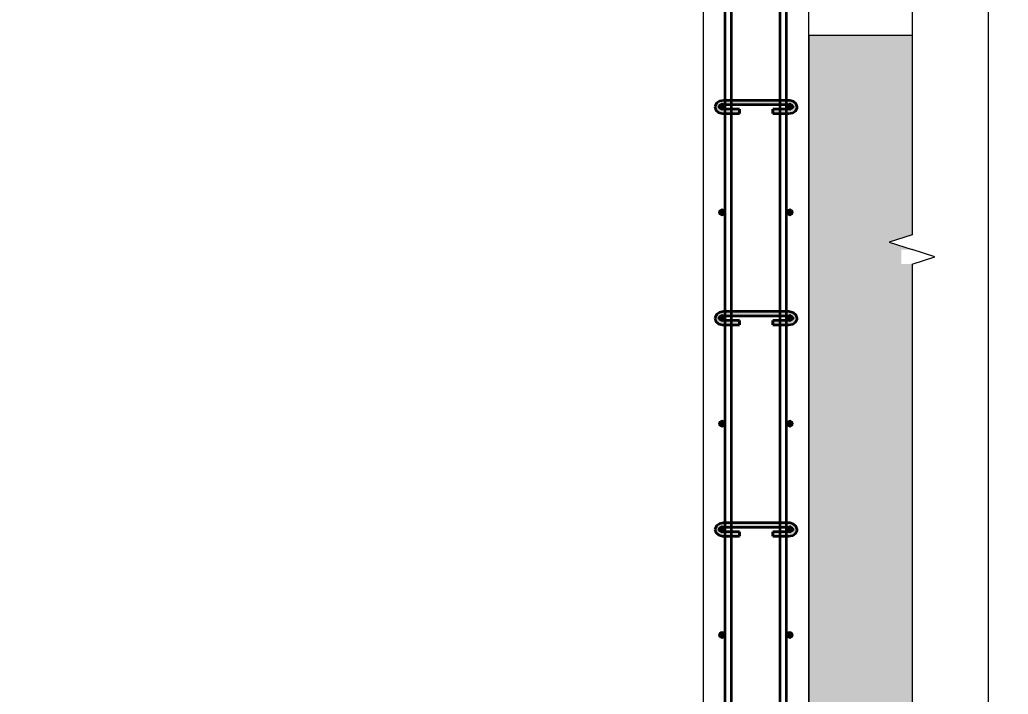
# Model space of a CAD drawing. Header units: millimetres. Extents: x 67134 to 118201, y -4983 to 13821.
# Drawn here: x 108390 to 110263, y -2412 to -1136 of the extents above; entities that cross this region are included whole.
import ezdxf

# ---------------------------------------------------------------- set-up
doc = ezdxf.new("R2010")
doc.units = ezdxf.units.MM
for name, color, linetype, lineweight in [('AA_Dim', 7, 'Continuous', 9), ('AA_Dim-25', 7, 'Continuous', 9), ('AA_Linii', 7, 'Continuous', 9), ('AA_Oformlenie', 7, 'Continuous', 9), ('AA_Vinoska', 7, 'Continuous', 9), ('AF_Stena_Гидроизоляция', 253, 'Continuous', 20), ('AF_Stena_Опалубка', 253, 'Continuous', 20), ('KR_Armatura', 7, 'Continuous', 20), ('KR_Armatura_Tonkie', 7, 'Continuous', 20)]:
    doc.layers.add(name, color=color, linetype=linetype, lineweight=lineweight)
doc.styles.add('ISOCPEUR_7', font='isocpeur.TTF', dxfattribs={"width": 0.9, "height": 62.5})
doc.dimstyles.new('00_Точн_3_знака__прозр__3', dxfattribs={"dimscale": 304.8, "dimtxt": 62.672186, "dimasz": 0.139436, "dimexe": 0.123031, "dimexo": 0.082021, "dimgap": 0.008202, "dimtad": 1, "dimdec": 3, "dimrnd": 0.001, "dimdsep": 46, "dimtxsty": 'ISOCPEUR_7', "dimblk1": 'OBLIQUE', "dimblk2": 'OBLIQUE', "dimsah": 1, "dimcen": 0.09, "dimdle": 0.123031, "dimazin": 0, "dimtfac": 1, "dimtdec": 4, "dimtix": 1, "dimtmove": 0, "dimatfit": 3, "dimfxl": 1, "dimtvp": 1, "dimtolj": 1, "dimtzin": 0, "dimlwd": 18, "dimlwe": 18, "dimarcsym": 2})

# ---------------------------------------------------------------- blocks, each defined once
blk = doc.blocks.new('261_Шпилька массив _НесАрм_РабПлоск_ - 8 А240-4096969-1-1 Армирование')
at = {"layer": 'KR_Armatura_Tonkie', "lineweight": 35}
for points in [[(-70926.7, -1311.8), (-70926.7, -1305), (-70932.9, -1303.5), (-70934.2, -1302), (-70934.7, -1300.5), (-70933.7, -1297.7), (-70930.7, -1295.6), (-70926.7, -1294.8), (-70926.7, -1288), (-70932.8, -1289), (-70935.6, -1290.3), (-70939.2, -1293.4), (-70941.5, -1296.2), (-70942.7, -1300.5), (-70941.5, -1304.8), (-70938, -1308.5), (-70932.6, -1311), (-70930.6, -1311.3)], [(-70878, -1294.8), (-70802.9, -1294.8), (-70802.9, -1288), (-70926.7, -1288.1), (-70926.7, -1294.8), (-70906.5, -1294.8)], [(-70802.9, -1311.8), (-70796.8, -1310.9), (-70791.6, -1308.5), (-70788.1, -1304.8), (-70786.9, -1300.5), (-70788.1, -1296.2), (-70790.5, -1292.6), (-70795.4, -1289.5), (-70802.9, -1288.1), (-70802.9, -1294.8), (-70798.9, -1295.6), (-70796, -1297.7), (-70795, -1300.7), (-70795.6, -1302.2), (-70797.4, -1303.7), (-70802.9, -1305.1), (-70802.9, -1311)], [(-70807.1, -1296), (-70802.9, -1295.9), (-70802.9, -1294.8), (-70926.7, -1294.8), (-70926.7, -1296), (-70819.1, -1296)], [(-70926.7, -1311.8), (-70896.4, -1311.8), (-70896.4, -1305), (-70926.7, -1305.1), (-70926.7, -1311)], [(-70819.1, -1311.8), (-70802.9, -1311.8), (-70802.9, -1305), (-70833.2, -1305.1), (-70833.2, -1311.8), (-70821, -1311.8)], [(-70906.5, -1313), (-70896.4, -1312.8), (-70896.4, -1311.8), (-70926.7, -1311.8), (-70926.7, -1313), (-70911.1, -1313)], [(-70807.1, -1313), (-70802.9, -1312.8), (-70802.9, -1311.8), (-70833.2, -1311.8), (-70833.2, -1313), (-70819.1, -1313)], [(-70926.7, -1711.8), (-70926.7, -1705), (-70932.9, -1703.5), (-70934.5, -1701.2), (-70934.7, -1700.5), (-70933.7, -1697.7), (-70930.7, -1695.6), (-70926.7, -1694.8), (-70926.7, -1688), (-70932.8, -1689), (-70935.6, -1690.3), (-70939.2, -1693.4), (-70941.5, -1696.2), (-70942.7, -1700.5), (-70941.5, -1704.8), (-70938, -1708.5), (-70932.6, -1711), (-70930.6, -1711.3)], [(-70878, -1694.8), (-70802.9, -1694.8), (-70802.9, -1688), (-70926.7, -1688.1), (-70926.7, -1694.8), (-70906.5, -1694.8)], [(-70807.1, -1696), (-70802.9, -1695.9), (-70802.9, -1694.8), (-70926.7, -1694.8), (-70926.7, -1696), (-70819.1, -1696)], [(-70802.9, -1711.8), (-70796.8, -1710.9), (-70791.6, -1708.5), (-70788.1, -1704.8), (-70786.9, -1700.5), (-70788.1, -1696.2), (-70790.5, -1692.6), (-70795.4, -1689.5), (-70802.9, -1688.1), (-70802.9, -1694.8), (-70798.9, -1695.6), (-70796, -1697.7), (-70795, -1700.7), (-70795.5, -1702.1), (-70797.4, -1703.7), (-70802.9, -1705.1), (-70802.9, -1711)], [(-70923.1, -1711.8), (-70896.4, -1711.8), (-70896.4, -1705), (-70926.7, -1705.1), (-70926.7, -1711.8)], [(-70906.5, -1713), (-70896.4, -1712.8), (-70896.4, -1711.8), (-70926.7, -1711.8), (-70926.7, -1713), (-70911.1, -1713)], [(-70819.1, -1711.8), (-70802.9, -1711.8), (-70802.9, -1705), (-70833.2, -1705.1), (-70833.2, -1711.8), (-70821, -1711.8)], [(-70807.1, -1713), (-70802.9, -1712.8), (-70802.9, -1711.8), (-70833.2, -1711.8), (-70833.2, -1713), (-70819.1, -1713)], [(-70926.7, -2111.8), (-70926.7, -2105), (-70932.9, -2103.5), (-70934.2, -2101.8), (-70934.6, -2100.2), (-70933.7, -2097.7), (-70930.7, -2095.6), (-70926.7, -2094.8), (-70926.7, -2088), (-70932.8, -2089), (-70935.6, -2090.3), (-70939.2, -2093.4), (-70941.5, -2096.2), (-70942.7, -2100.5), (-70941.5, -2104.8), (-70938, -2108.5), (-70932.6, -2111), (-70930.6, -2111.3)], [(-70878, -2094.8), (-70802.9, -2094.8), (-70802.9, -2088), (-70926.7, -2088.1), (-70926.7, -2094.8), (-70906.5, -2094.8)], [(-70807.1, -2096), (-70802.9, -2095.9), (-70802.9, -2094.8), (-70926.7, -2094.8), (-70926.7, -2096), (-70819.1, -2096)], [(-70802.9, -2111.8), (-70796.8, -2110.9), (-70791.6, -2108.5), (-70788.1, -2104.8), (-70787, -2100.2), (-70788.1, -2096.2), (-70790.5, -2092.6), (-70795.4, -2089.5), (-70802.9, -2088.1), (-70802.9, -2094.8), (-70798.9, -2095.6), (-70796, -2097.7), (-70795, -2100.7), (-70795.5, -2102.1), (-70797.4, -2103.7), (-70802.9, -2105.1), (-70802.9, -2111)], [(-70926.7, -2111.8), (-70896.4, -2111.8), (-70896.4, -2105), (-70926.7, -2105.1), (-70926.7, -2111)], [(-70906.5, -2113), (-70896.4, -2112.8), (-70896.4, -2111.8), (-70926.7, -2111.8), (-70926.7, -2113), (-70911.1, -2113)], [(-70819.1, -2111.8), (-70802.9, -2111.8), (-70802.9, -2105), (-70833.2, -2105.1), (-70833.2, -2111.8), (-70821, -2111.8)], [(-70807.1, -2113), (-70802.9, -2112.8), (-70802.9, -2111.8), (-70833.2, -2111.8), (-70833.2, -2113), (-70819.1, -2113)]]:
    blk.add_hatch(color=256, dxfattribs=at).paths.add_polyline_path(points)
h = blk.add_hatch(color=256, dxfattribs=at)
h.paths.add_polyline_path([(-70926.7, -1313), (-70926.7, -1311.8), (-70932.9, -1310.9), (-70938, -1308.5), (-70938.7, -1308.1), (-70934.2, -1311.3), (-70932.8, -1312), (-70930.2, -1312.4)])
h.paths.add_polyline_path([(-70934.2, -1299), (-70932.9, -1297.4), (-70926.7, -1295.9), (-70926.7, -1294.8), (-70930.7, -1295.6), (-70933.7, -1297.7), (-70933.9, -1298.3)])
h = blk.add_hatch(color=256, dxfattribs=at)
h.paths.add_polyline_path([(-70802.9, -1313), (-70795.4, -1311.5), (-70790.5, -1308.4), (-70788.1, -1304.8), (-70791.6, -1308.5), (-70797, -1311), (-70802.9, -1311.8), (-70802.9, -1312.8)])
h.paths.add_polyline_path([(-70795.7, -1298.6), (-70796, -1297.7), (-70799.5, -1295.5), (-70802.9, -1294.8), (-70802.9, -1296), (-70802.3, -1296.1), (-70796, -1298.5)])
h = blk.add_hatch(color=256, dxfattribs=at)
h.paths.add_polyline_path([(-70926.7, -1713), (-70926.7, -1711.8), (-70932.9, -1710.9), (-70938, -1708.5), (-70938.7, -1708.1), (-70934.2, -1711.3), (-70932.8, -1712), (-70930.2, -1712.4)])
h.paths.add_polyline_path([(-70934.2, -1699), (-70932.9, -1697.4), (-70926.7, -1695.9), (-70926.7, -1694.8), (-70930.7, -1695.6), (-70933.7, -1697.7), (-70933.9, -1698.3)])
h = blk.add_hatch(color=256, dxfattribs=at)
h.paths.add_polyline_path([(-70802.9, -1713), (-70795.4, -1711.5), (-70790.5, -1708.4), (-70788.1, -1704.8), (-70791.6, -1708.5), (-70797, -1711), (-70802.9, -1711.8), (-70802.9, -1712.8)])
h.paths.add_polyline_path([(-70795.7, -1698.6), (-70796, -1697.7), (-70799.5, -1695.5), (-70802.9, -1694.8), (-70802.9, -1696), (-70802.3, -1696.1), (-70796, -1698.5)])
h = blk.add_hatch(color=256, dxfattribs=at)
h.paths.add_polyline_path([(-70926.7, -2113), (-70926.7, -2111.8), (-70932.9, -2110.9), (-70938, -2108.5), (-70938.7, -2108.1), (-70934.2, -2111.3), (-70932.8, -2112), (-70930.2, -2112.4)])
h.paths.add_polyline_path([(-70934.2, -2099), (-70932.9, -2097.4), (-70926.7, -2095.9), (-70926.7, -2094.8), (-70930.7, -2095.6), (-70933.7, -2097.7), (-70933.9, -2098.3)])
h = blk.add_hatch(color=256, dxfattribs=at)
h.paths.add_polyline_path([(-70802.9, -2113), (-70795.4, -2111.5), (-70790.5, -2108.4), (-70788.1, -2104.8), (-70791.6, -2108.5), (-70797, -2111), (-70802.9, -2111.8), (-70802.9, -2112.8)])
h.paths.add_polyline_path([(-70795.7, -2098.6), (-70796, -2097.7), (-70799.5, -2095.5), (-70802.9, -2094.8), (-70802.9, -2096), (-70802.3, -2096.1), (-70796, -2098.5)])
for p, q in [((-70923.1, -1288), (-70926.7, -1288)), ((-70911.1, -1288), (-70923.1, -1288)), ((-70819.1, -1288), (-70911.1, -1288)), ((-70807.1, -1288), (-70819.1, -1288)), ((-70802.9, -1288), (-70807.1, -1288)), ((-70926.7, -1296), (-70923.1, -1296)), ((-70923.1, -1305), (-70926.7, -1305)), ((-70923.1, -1296), (-70911.1, -1296)), ((-70911.1, -1305), (-70923.1, -1305)), ((-70911.1, -1296), (-70819.1, -1296)), ((-70896.4, -1305), (-70911.1, -1305)), ((-70896.4, -1305), (-70896.4, -1311.8)), ((-70896.4, -1306.2), (-70896.4, -1305.1)), ((-70896.4, -1312.8), (-70896.4, -1306.2)), ((-70819.1, -1305), (-70833.2, -1305)), ((-70833.2, -1311.8), (-70833.2, -1305)), ((-70833.2, -1305.1), (-70833.2, -1306.2)), ((-70833.2, -1306.2), (-70833.2, -1312.8)), ((-70819.1, -1296), (-70807.1, -1296)), ((-70807.1, -1305), (-70819.1, -1305)), ((-70807.1, -1296), (-70802.9, -1296)), ((-70802.9, -1305), (-70807.1, -1305)), ((-70926.7, -1313), (-70923.1, -1313)), ((-70923.1, -1313), (-70911.1, -1313)), ((-70911.1, -1313), (-70896.4, -1313)), ((-70896.4, -1311.8), (-70896.4, -1313)), ((-70833.2, -1313), (-70833.2, -1311.8)), ((-70833.2, -1313), (-70819.1, -1313)), ((-70819.1, -1313), (-70807.1, -1313)), ((-70807.1, -1313), (-70802.9, -1313)), ((-70923.1, -1688), (-70926.7, -1688)), ((-70926.7, -1696), (-70923.1, -1696)), ((-70911.1, -1688), (-70923.1, -1688)), ((-70923.1, -1696), (-70911.1, -1696)), ((-70819.1, -1688), (-70911.1, -1688)), ((-70911.1, -1696), (-70819.1, -1696)), ((-70807.1, -1688), (-70819.1, -1688)), ((-70819.1, -1696), (-70807.1, -1696)), ((-70802.9, -1688), (-70807.1, -1688)), ((-70807.1, -1696), (-70802.9, -1696)), ((-70923.1, -1705), (-70926.7, -1705)), ((-70926.7, -1713), (-70923.1, -1713)), ((-70911.1, -1705), (-70923.1, -1705)), ((-70923.1, -1713), (-70911.1, -1713)), ((-70896.4, -1705), (-70911.1, -1705)), ((-70911.1, -1713), (-70896.4, -1713)), ((-70896.4, -1705), (-70896.4, -1711.8)), ((-70896.4, -1706.2), (-70896.4, -1705.1)), ((-70896.4, -1712.8), (-70896.4, -1706.2)), ((-70896.4, -1711.8), (-70896.4, -1713)), ((-70819.1, -1705), (-70833.2, -1705)), ((-70833.2, -1711.8), (-70833.2, -1705)), ((-70833.2, -1705.1), (-70833.2, -1706.2)), ((-70833.2, -1706.2), (-70833.2, -1712.8)), ((-70833.2, -1713), (-70833.2, -1711.8)), ((-70833.2, -1713), (-70819.1, -1713)), ((-70807.1, -1705), (-70819.1, -1705)), ((-70819.1, -1713), (-70807.1, -1713)), ((-70802.9, -1705), (-70807.1, -1705)), ((-70807.1, -1713), (-70802.9, -1713)), ((-70923.1, -2088), (-70926.7, -2088)), ((-70926.7, -2096), (-70923.1, -2096)), ((-70911.1, -2088), (-70923.1, -2088)), ((-70923.1, -2096), (-70911.1, -2096)), ((-70819.1, -2088), (-70911.1, -2088)), ((-70911.1, -2096), (-70819.1, -2096)), ((-70807.1, -2088), (-70819.1, -2088)), ((-70819.1, -2096), (-70807.1, -2096)), ((-70802.9, -2088), (-70807.1, -2088)), ((-70807.1, -2096), (-70802.9, -2096)), ((-70923.1, -2105), (-70926.7, -2105)), ((-70926.7, -2113), (-70923.1, -2113)), ((-70911.1, -2105), (-70923.1, -2105)), ((-70923.1, -2113), (-70911.1, -2113)), ((-70896.4, -2105), (-70911.1, -2105)), ((-70911.1, -2113), (-70896.4, -2113)), ((-70896.4, -2105), (-70896.4, -2111.8)), ((-70896.4, -2106.2), (-70896.4, -2105.1)), ((-70896.4, -2112.8), (-70896.4, -2106.2)), ((-70896.4, -2111.8), (-70896.4, -2113)), ((-70819.1, -2105), (-70833.2, -2105)), ((-70833.2, -2111.8), (-70833.2, -2105)), ((-70833.2, -2105.1), (-70833.2, -2106.2)), ((-70833.2, -2106.2), (-70833.2, -2112.8)), ((-70833.2, -2113), (-70833.2, -2111.8)), ((-70833.2, -2113), (-70819.1, -2113)), ((-70807.1, -2105), (-70819.1, -2105)), ((-70819.1, -2113), (-70807.1, -2113)), ((-70802.9, -2105), (-70807.1, -2105)), ((-70807.1, -2113), (-70802.9, -2113))]:
    blk.add_line(p, q, dxfattribs=at)
at = {"layer": 'KR_Armatura_Tonkie', "lineweight": 35, "flags": 128}
for points in [[(-70926.7, -1288), (-70934.3, -1289.5), (-70939.9, -1293.4), (-70942.6, -1298.9), (-70942.7, -1300.5)], [(-70786.9, -1300.5), (-70788.7, -1294.6), (-70793.8, -1290.2), (-70801, -1288.1), (-70802.9, -1288)], [(-70942.7, -1300.5), (-70940.9, -1306.4), (-70935.9, -1310.8), (-70928.6, -1312.9), (-70926.7, -1313)], [(-70934.7, -1300.5), (-70933.8, -1298.5), (-70930, -1296.4), (-70926.7, -1296)], [(-70926.7, -1305), (-70931.7, -1303.9), (-70934.4, -1301.7), (-70934.7, -1300.5)], [(-70802.9, -1296), (-70797.9, -1297.1), (-70795.2, -1299.3), (-70794.9, -1300.5)], [(-70802.9, -1313), (-70795.3, -1311.5), (-70789.7, -1307.6), (-70787, -1302.1), (-70786.9, -1300.5)], [(-70794.9, -1300.5), (-70795.9, -1302.5), (-70799.6, -1304.5), (-70802.9, -1305)], [(-70926.7, -1688), (-70934.3, -1689.5), (-70939.9, -1693.4), (-70942.6, -1698.9), (-70942.7, -1700.5)], [(-70942.7, -1700.5), (-70940.9, -1706.4), (-70935.9, -1710.8), (-70928.6, -1712.9), (-70926.7, -1713)], [(-70934.7, -1700.5), (-70933.8, -1698.5), (-70930, -1696.4), (-70926.7, -1696)], [(-70926.7, -1705), (-70931.7, -1703.9), (-70934.4, -1701.7), (-70934.7, -1700.5)], [(-70786.9, -1700.5), (-70788.7, -1694.6), (-70793.8, -1690.2), (-70801, -1688.1), (-70802.9, -1688)], [(-70802.9, -1696), (-70797.9, -1697.1), (-70795.2, -1699.3), (-70794.9, -1700.5)], [(-70802.9, -1713), (-70795.3, -1711.5), (-70789.7, -1707.6), (-70787, -1702.1), (-70786.9, -1700.5)], [(-70794.9, -1700.5), (-70795.9, -1702.5), (-70799.6, -1704.5), (-70802.9, -1705)], [(-70926.7, -2088), (-70934.3, -2089.5), (-70939.9, -2093.4), (-70942.6, -2098.9), (-70942.7, -2100.5)], [(-70934.7, -2100.5), (-70933.8, -2098.5), (-70930, -2096.4), (-70926.7, -2096)], [(-70786.9, -2100.5), (-70788.7, -2094.6), (-70793.8, -2090.2), (-70801, -2088.1), (-70802.9, -2088)], [(-70802.9, -2096), (-70797.9, -2097.1), (-70795.2, -2099.3), (-70794.9, -2100.5)], [(-70942.7, -2100.5), (-70940.9, -2106.4), (-70935.9, -2110.8), (-70928.6, -2112.9), (-70926.7, -2113)], [(-70926.7, -2105), (-70931.7, -2103.9), (-70934.4, -2101.7), (-70934.7, -2100.5)], [(-70802.9, -2113), (-70795.3, -2111.5), (-70789.7, -2107.6), (-70787, -2102.1), (-70786.9, -2100.5)], [(-70794.9, -2100.5), (-70795.9, -2102.5), (-70799.6, -2104.5), (-70802.9, -2105)]]:
    blk.add_lwpolyline(points, dxfattribs=at)
blk = doc.blocks.new('011_Прямоугольник обрыва _ЭлУзла_ - 011_Прямоугольник обрыва _ЭлУзла_-4122385-1-1 Армирование')
at = {"layer": 'AA_Oformlenie'}
for p, q in [((-70569.3, 2049), (-70569.3, -1542.4)), ((-70569.3, -1598.1), (-70569.3, -3394.1))]:
    blk.add_line(p, q, dxfattribs=at)
blk = doc.blocks.new('DIMBLOCK81-1-1 Армирование')
at = {"layer": 'AA_Dim-25', "lineweight": 30}
for p, q in [((110225.5, 2900), (110204.2, 2921.2)), ((110225.5, 2900), (110246.7, 2878.8)), ((110225.5, -2900), (110204.2, -2878.8)), ((110225.5, -2900), (110246.7, -2921.2))]:
    blk.add_line(p, q, dxfattribs=at)
at = {"layer": 'AA_Dim-25', "lineweight": 18}
for p, q in [((109880, 2900), (110263, 2900)), ((110225.5, 2900), (109880, 2900)), ((110225.5, -2900), (110225.5, 2900)), ((109880, -2900), (110263, -2900)), ((110225.5, -2900), (109880, -2900))]:
    blk.add_line(p, q, dxfattribs=at)
at = {"layer": 'AA_Dim-25', "color": 0, "lineweight": 18, "insert": (110141.6, -214.6), "char_height": 62.5, "width": 515.094, "attachment_point": 1, "rotation": 90, "line_spacing_factor": 1.135194, "style": 'ISOCPEUR_7'}
blk.add_mtext('200х29=5800', dxfattribs=at)
blk = doc.blocks.new('_Oblique')
at = {"color": 0, "linetype": 'ByBlock', "lineweight": -2}
blk.add_line((-0.5, -0.5), (0.5, 0.5), dxfattribs=at)

msp = doc.modelspace()

# ---------------------------------------------------------------- hatches: boundary and pattern name
at = {"layer": 'AA_Oformlenie'}
h = msp.add_hatch(dxfattribs=at)
h.set_pattern_fill('FP_12', color=250, style=0, pattern_type=2)
h.set_pattern_definition([(0, (107988.91, 825), (101.6, 25.4), [8.382, -67.818, 8.382, -67.818, -406.4]), (0, (107988.91, 825), (101.6, 25.4), [-152.4, 8.382, -144.018, 8.382, -67.818, -177.8]), (0, (107988.91, 825), (101.6, 25.4), [-381, 8.382, -42.418, 8.382, -118.618]), (120, (108027.01, 837.7), (-72.79705, 75.28818), [8.382, -67.818, 8.382, -67.818, -406.4]), (120, (108027.01, 837.7), (-72.79705, 75.28818), [-152.4, 8.382, -144.018, 8.382, -67.818, -177.8]), (120, (108027.01, 837.7), (-72.79705, 75.28818), [-381, 8.382, -42.418, 8.382, -118.618]), (240, (108039.71, 888.5), (-28.80295, -100.68818), [8.382, -67.818, 8.382, -67.818, -406.4]), (240, (108039.71, 888.5), (-28.80295, -100.68818), [-152.4, 8.382, -144.018, 8.382, -67.818, -177.8]), (240, (108039.71, 888.5), (-28.80295, -100.68818), [-381, 8.382, -42.418, 8.382, -118.618])])
h.paths.add_polyline_path([(107029.976, -3394.1315), (107765.1736, -3394.1315), (107765.1736, -3374.0538), (107792.6736, -3374.0538), (107792.6736, -3394.1315), (107806.7507, -3350.8064), (107820.8279, -3394.1315), (109290.5687, -3394.1315), (109290.5687, -3374.0538), (109318.0687, -3374.0538), (109318.0687, -3394.1315), (109332.1459, -3350.8064), (109346.223, -3394.1315), (110080.7663, -3394.1315), (110080.7663, -1598.0986), (110060.6886, -1598.0986), (110060.6886, -1570.5986), (110080.7663, -1570.5986), (110037.4412, -1556.5214), (110080.7663, -1542.4443), (110080.7663, -1165), (109885.0072, -1165), (109885.0072, -3250), (109985.0072, -3250), (109985.0072, -3350), (107095.0072, -3350), (107095.0072, -3250), (107195.0072, -3250), (107195.0072, -1165), (107029.976, -1165), (107029.976, -1542.4443), (107049.6023, -1542.4443), (107049.6023, -1570.5986), (107029.976, -1570.5986), (107073.2773, -1584.3486), (107029.976, -1598.0986), (107029.976, -3376.0125)])
at = {"layer": 'KR_Armatura'}
h = msp.add_hatch(color=256, dxfattribs=at)
edge = h.paths.add_edge_path()
edge.add_arc((109721.0072, -1300), 6, 0, 360)
for points in [[(109721.0072, -1306), (109726.2033, -1303), (109726.2033, -1297), (109721.0072, -1294), (109715.811, -1297), (109715.811, -1303)], [(109849.0072, -1306), (109854.2033, -1303), (109854.2033, -1297), (109849.0072, -1294), (109843.811, -1297), (109843.811, -1303)], [(109721.0072, -1506), (109726.2033, -1503), (109726.2033, -1497), (109721.0072, -1494), (109715.811, -1497), (109715.811, -1503)], [(109849.0072, -1506), (109854.2033, -1503), (109854.2033, -1497), (109849.0072, -1494), (109843.811, -1497), (109843.811, -1503)], [(109721.0072, -1706), (109726.2033, -1703), (109726.2033, -1697), (109721.0072, -1694), (109715.811, -1697), (109715.811, -1703)], [(109849.0072, -1706), (109854.2033, -1703), (109854.2033, -1697), (109849.0072, -1694), (109843.811, -1697), (109843.811, -1703)], [(109721.0072, -1906), (109726.2033, -1903), (109726.2033, -1897), (109721.0072, -1894), (109715.811, -1897), (109715.811, -1903)], [(109849.0072, -1906), (109854.2033, -1903), (109854.2033, -1897), (109849.0072, -1894), (109843.811, -1897), (109843.811, -1903)], [(109721.0072, -2106), (109726.2033, -2103), (109726.2033, -2097), (109721.0072, -2094), (109715.811, -2097), (109715.811, -2103)], [(109849.0072, -2106), (109854.2033, -2103), (109854.2033, -2097), (109849.0072, -2094), (109843.811, -2097), (109843.811, -2103)], [(109721.0072, -2306), (109726.2033, -2303), (109726.2033, -2297), (109721.0072, -2294), (109715.811, -2297), (109715.811, -2303)], [(109849.0072, -2306), (109854.2033, -2303), (109854.2033, -2297), (109849.0072, -2294), (109843.811, -2297), (109843.811, -2303)]]:
    msp.add_hatch(color=256, dxfattribs=at).paths.add_polyline_path(points)
h = msp.add_hatch(color=256, dxfattribs=at)
edge = h.paths.add_edge_path()
edge.add_arc((109849.0072, -1300), 6, 0, 360)
h = msp.add_hatch(color=256, dxfattribs=at)
edge = h.paths.add_edge_path()
edge.add_arc((109721.0072, -1500), 6, 0, 360)
h = msp.add_hatch(color=256, dxfattribs=at)
edge = h.paths.add_edge_path()
edge.add_arc((109849.0072, -1500), 6, 0, 360)
h = msp.add_hatch(color=256, dxfattribs=at)
edge = h.paths.add_edge_path()
edge.add_arc((109721.0072, -1700), 6, 0, 360)
h = msp.add_hatch(color=256, dxfattribs=at)
edge = h.paths.add_edge_path()
edge.add_arc((109849.0072, -1700), 6, 0, 360)
h = msp.add_hatch(color=256, dxfattribs=at)
edge = h.paths.add_edge_path()
edge.add_arc((109721.0072, -1900), 6, 0, 360)
h = msp.add_hatch(color=256, dxfattribs=at)
edge = h.paths.add_edge_path()
edge.add_arc((109849.0072, -1900), 6, 0, 360)
h = msp.add_hatch(color=256, dxfattribs=at)
edge = h.paths.add_edge_path()
edge.add_arc((109721.0072, -2100), 6, 0, 360)
h = msp.add_hatch(color=256, dxfattribs=at)
edge = h.paths.add_edge_path()
edge.add_arc((109849.0072, -2100), 6, 0, 360)
h = msp.add_hatch(color=256, dxfattribs=at)
edge = h.paths.add_edge_path()
edge.add_arc((109721.0072, -2300), 6, 0, 360)
h = msp.add_hatch(color=256, dxfattribs=at)
edge = h.paths.add_edge_path()
edge.add_arc((109849.0072, -2300), 6, 0, 360)

# ---------------------------------------------------------------- linework, layer by layer
at = {"layer": 'AA_Linii'}
for p, q in [((110080.7663, -1165), (109885.0072, -1165)), ((109885.0072, -1165), (109885.0072, -2942))]:
    msp.add_line(p, q, dxfattribs=at)
at = {"layer": 'AA_Vinoska'}
for p, q in [((110080.7663, -1542.4443), (110037.4412, -1556.5214)), ((110037.4412, -1556.5214), (110080.7663, -1570.5986)), ((110124.0675, -1584.3486), (110080.7663, -1570.5986)), ((110080.7663, -1598.0986), (110124.0675, -1584.3486))]:
    msp.add_line(p, q, dxfattribs=at)
at = {"layer": 'AF_Stena_Гидроизоляция'}
for p, q in [((109886.0072, -1430), (109885.0072, -1430)), ((109885.0072, -1430), (109885.0072, -2942)), ((109886.0072, -3250), (109886.0072, -1430))]:
    msp.add_line(p, q, dxfattribs=at)
at = {"layer": 'AF_Stena_Опалубка'}
for p, q in [((109685.0072, 3050), (109685.0072, -2950)), ((109885.0072, -2942), (109885.0072, 3042))]:
    msp.add_line(p, q, dxfattribs=at)
at = {"layer": 'KR_Armatura'}
for p, q in [((109721.0072, -1294), (109715.811, -1297)), ((109715.811, -1297), (109715.811, -1303)), ((109715.811, -1303), (109721.0072, -1306)), ((109726.2033, -1297), (109721.0072, -1294)), ((109721.0072, -1306), (109726.2033, -1303)), ((109726.2033, -1303), (109726.2033, -1297)), ((109849.0072, -1294), (109843.811, -1297)), ((109843.811, -1297), (109843.811, -1303)), ((109843.811, -1303), (109849.0072, -1306)), ((109854.2033, -1297), (109849.0072, -1294)), ((109849.0072, -1306), (109854.2033, -1303)), ((109854.2033, -1303), (109854.2033, -1297)), ((109721.0072, -1494), (109715.811, -1497)), ((109715.811, -1497), (109715.811, -1503)), ((109726.2033, -1497), (109721.0072, -1494)), ((109726.2033, -1503), (109726.2033, -1497)), ((109849.0072, -1494), (109843.811, -1497)), ((109843.811, -1497), (109843.811, -1503)), ((109854.2033, -1497), (109849.0072, -1494)), ((109854.2033, -1503), (109854.2033, -1497)), ((109715.811, -1503), (109721.0072, -1506)), ((109721.0072, -1506), (109726.2033, -1503)), ((109843.811, -1503), (109849.0072, -1506)), ((109849.0072, -1506), (109854.2033, -1503)), ((109721.0072, -1694), (109715.811, -1697)), ((109715.811, -1697), (109715.811, -1703)), ((109715.811, -1703), (109721.0072, -1706)), ((109726.2033, -1697), (109721.0072, -1694)), ((109721.0072, -1706), (109726.2033, -1703)), ((109726.2033, -1703), (109726.2033, -1697)), ((109849.0072, -1694), (109843.811, -1697)), ((109843.811, -1697), (109843.811, -1703)), ((109843.811, -1703), (109849.0072, -1706)), ((109854.2033, -1697), (109849.0072, -1694)), ((109849.0072, -1706), (109854.2033, -1703)), ((109854.2033, -1703), (109854.2033, -1697)), ((109721.0072, -1894), (109715.811, -1897)), ((109715.811, -1897), (109715.811, -1903)), ((109715.811, -1903), (109721.0072, -1906)), ((109726.2033, -1897), (109721.0072, -1894)), ((109721.0072, -1906), (109726.2033, -1903)), ((109726.2033, -1903), (109726.2033, -1897)), ((109849.0072, -1894), (109843.811, -1897)), ((109843.811, -1897), (109843.811, -1903)), ((109843.811, -1903), (109849.0072, -1906)), ((109854.2033, -1897), (109849.0072, -1894)), ((109849.0072, -1906), (109854.2033, -1903)), ((109854.2033, -1903), (109854.2033, -1897)), ((109721.0072, -2094), (109715.811, -2097)), ((109715.811, -2097), (109715.811, -2103)), ((109726.2033, -2097), (109721.0072, -2094)), ((109726.2033, -2103), (109726.2033, -2097)), ((109849.0072, -2094), (109843.811, -2097)), ((109843.811, -2097), (109843.811, -2103)), ((109854.2033, -2097), (109849.0072, -2094)), ((109854.2033, -2103), (109854.2033, -2097)), ((109715.811, -2103), (109721.0072, -2106)), ((109721.0072, -2106), (109726.2033, -2103)), ((109843.811, -2103), (109849.0072, -2106)), ((109849.0072, -2106), (109854.2033, -2103)), ((109721.0072, -2294), (109715.811, -2297)), ((109715.811, -2297), (109715.811, -2303)), ((109715.811, -2303), (109721.0072, -2306)), ((109726.2033, -2297), (109721.0072, -2294)), ((109721.0072, -2306), (109726.2033, -2303)), ((109726.2033, -2303), (109726.2033, -2297)), ((109849.0072, -2294), (109843.811, -2297)), ((109843.811, -2297), (109843.811, -2303)), ((109843.811, -2303), (109849.0072, -2306)), ((109854.2033, -2297), (109849.0072, -2294)), ((109849.0072, -2306), (109854.2033, -2303)), ((109854.2033, -2303), (109854.2033, -2297))]:
    msp.add_line(p, q, dxfattribs=at)
for centre in [(109721.0072, -1300), (109849.0072, -1300), (109721.0072, -1500), (109849.0072, -1500), (109721.0072, -1700), (109849.0072, -1700), (109721.0072, -1900), (109849.0072, -1900), (109721.0072, -2100), (109849.0072, -2100), (109721.0072, -2300), (109849.0072, -2300)]:
    msp.add_circle(centre, 6, dxfattribs=at)
at = {"layer": 'KR_Armatura_Tonkie', "lineweight": 35}
for p, q in [((109727.0072, -2942), (109727.0072, 3042)), ((109739.0072, -2942), (109739.0072, 3042)), ((109831.0072, -2942), (109831.0072, 3042)), ((109843.0072, -2942), (109843.0072, 3042))]:
    msp.add_line(p, q, dxfattribs=at)

# ---------------------------------------------------------------- block references
at = {"layer": 'AA_Oformlenie'}
msp.add_blockref('011_Прямоугольник обрыва _ЭлУзла_ - 011_Прямоугольник обрыва _ЭлУзла_-4122385-1-1 Армирование', (180650.0688, 0), dxfattribs=at)
at = {"layer": 'KR_Armatura_Tonkie', "lineweight": 35}
msp.add_blockref('261_Шпилька массив _НесАрм_РабПлоск_ - 8 А240-4096969-1-1 Армирование', (180650.0688, 0), dxfattribs=at)

# ---------------------------------------------------------------- dimensions: what is measured, and where the dimension line sits
at = {"layer": 'AA_Dim', "lineweight": 18}
dim = msp.add_linear_dim(base=(110225.4796, 2900), p1=(109855.0072, -2900), p2=(109855.0072, 2900), angle=90, dimstyle='00_Точн_3_знака__прозр__3', override={"dimpost": '200х29=<>', "dimfxl": 5800}, dxfattribs=at)
dim.commit()
dim.dimension.update_dxf_attribs({"geometry": 'DIMBLOCK81-1-1 Армирование', "text_midpoint": (110191.7296, 0)})

doc.saveas('drawing.dxf')
